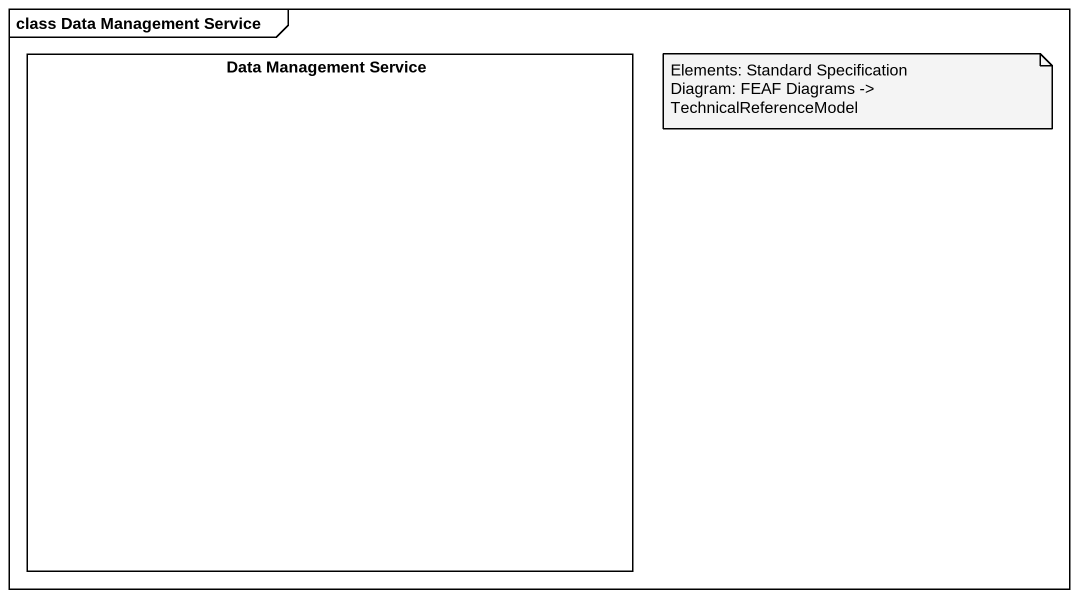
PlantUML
@startuml
mainframe class Data Management Service
rectangle "Data Management Service" as Data_Management_Service #FFFFFF
note as N1
  Elements: Standard Specification
  Diagram: FEAF Diagrams -> TechnicalReferenceModel
end note
@enduml
